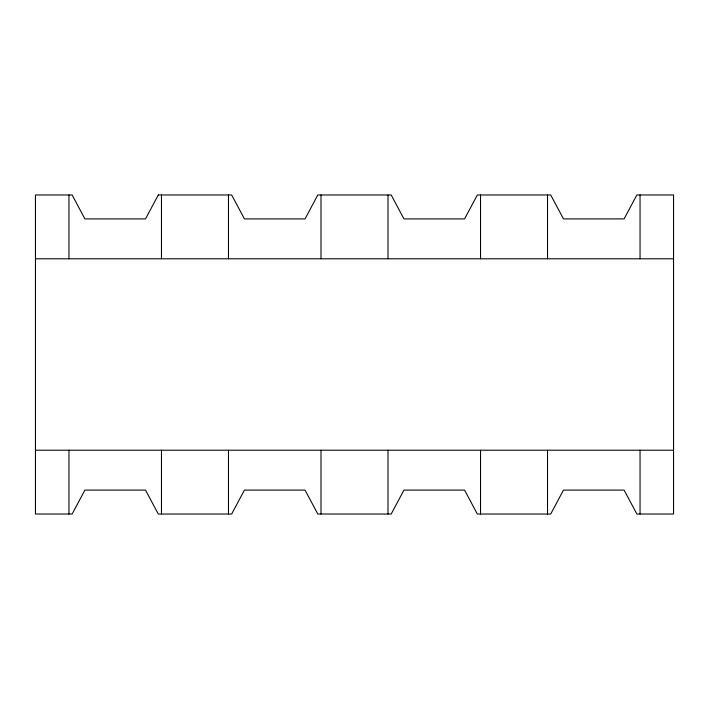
<?xml version="1.0" encoding="UTF-8"?>
<svg xmlns="http://www.w3.org/2000/svg" width="709" height="709" viewBox="0 0 709 709"><rect width="100%" height="100%" fill="white"/><g stroke="black" fill="none" stroke-linecap="round" stroke-linejoin="round"><path stroke-width="1.06" d="M35.45 258.785L673.55 258.785M35.45 450.215L673.55 450.215M640.05 194.975L640.05 258.785M640.05 450.215L640.05 514.025M547.525 194.975L547.525 258.785M547.525 450.215L547.525 514.025M480.525 194.975L480.525 258.785M480.525 450.215L480.525 514.025M388 194.975L388 258.785M388 450.215L388 514.025M321 194.975L321 258.785M321 450.215L321 514.025M228.475 194.975L228.475 258.785M228.475 450.215L228.475 514.025M161.475 194.975L161.475 258.785M161.475 450.215L161.475 514.025M68.95 194.975L68.95 258.785M68.95 450.215L68.95 514.025M158.284 194.975L145.522 218.904L84.903 218.904L72.141 194.975L35.45 194.975L35.45 514.025L72.141 514.025L84.903 490.096L145.522 490.096L158.284 514.025L231.666 514.025L244.428 490.096L305.047 490.096L317.809 514.025L391.191 514.025L403.953 490.096L464.572 490.096L477.334 514.025L550.716 514.025L563.478 490.096L624.097 490.096L636.859 514.025L673.55 514.025L673.55 194.975L636.859 194.975L624.097 218.904L563.478 218.904L550.716 194.975L477.334 194.975L464.572 218.904L403.953 218.904L391.191 194.975L317.809 194.975L305.047 218.904L244.428 218.904L231.666 194.975L158.284 194.975"/></g></svg>
